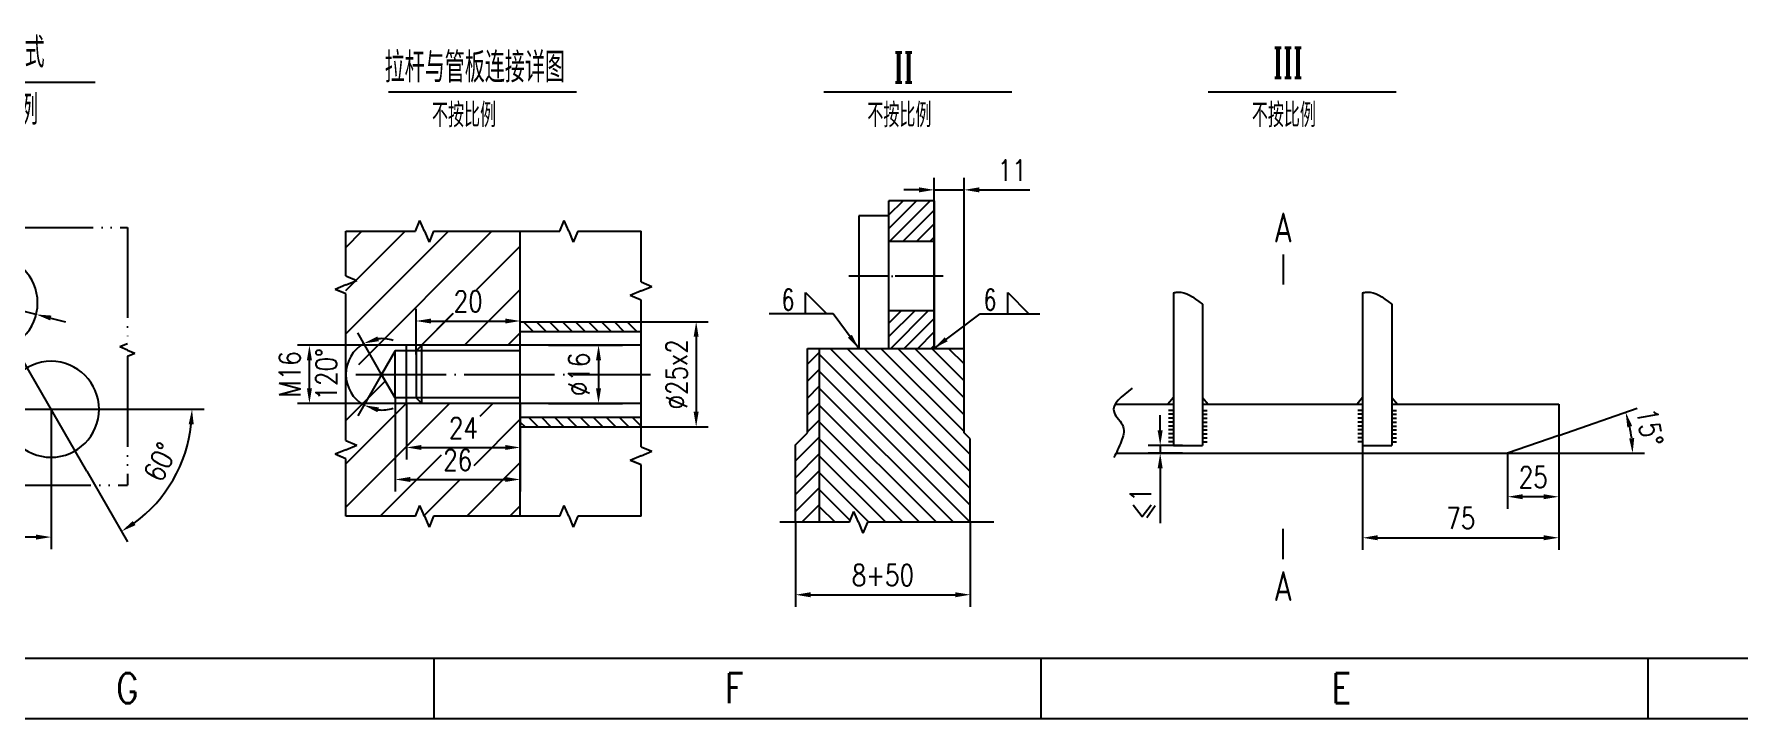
# Model space of a CAD drawing. Header units: millimetres. Extents: x 7948 to 14676, y -8556 to -3804.
# Drawn here: x 9230 to 11493, y -8556 to -7647 of the extents above; entities that cross this region are included whole.
import ezdxf
from ezdxf.enums import TextEntityAlignment as Align

# ---------------------------------------------------------------- set-up
doc = ezdxf.new("R2010")
doc.units = ezdxf.units.MM
doc.header["$LTSCALE"] = 80
for name, pattern in [('1', [0]), ('ACAD_ISO05W100', [34, 24, -3, 0.5, -3, 0.5, -3]), ('DASHDOT-L', [90, 80, -5, 0, -5]), ('DASHDOT-M', [36, 30, -3, 0, -3]), ('DIVIDE-M', [39, 30, -3, 0, -3, 0, -3])]:
    doc.linetypes.add(name, pattern=pattern)
for name, color, linetype in [('5剖面线层', 2, 'Continuous'), ('6文字层', 3, 'Continuous'), ('7', 7, 'Continuous'), ('8符号标注层', 31, 'Continuous'), ('CDR_DEFSET', 7, 'Continuous'), ('CDR_DIM', 7, 'Continuous'), ('CDR_DWG1', 4, 'Continuous'), ('CDR_DWG2', 2, 'Continuous'), ('CDR_DWG3', 1, 'DASHDOT-M'), ('CDR_DWG4', 3, 'DIVIDE-M'), ('CDR_TEXT', 7, 'Continuous'), ('中止线', 3, 'ACAD_ISO05W100'), ('尺寸线', 7, 'Continuous'), ('尺寸线层', 7, 'Continuous')]:
    doc.layers.add(name, color=color, linetype=linetype)
doc.styles.add('HZ', font='ROMANS.shx', dxfattribs={"width": 0.7, "height": 3, "bigfont": 'HZ.shx'})
doc.styles.add('PC_TEXTSTYLE', font='isocp.shx', dxfattribs={"width": 0.8, "bigfont": 'hzfs.shx'})
doc.styles.add('ROMANC', font='romanc', dxfattribs={"bigfont": 'hz'})
doc.styles.add('TH_GBDIM', font='romans.shx', dxfattribs={"width": 0.8, "bigfont": 'gbcbig.shx'})
doc.dimstyles.new('TH_GBDIM', dxfattribs={"dimscale": 8, "dimtxt": 3.5, "dimasz": 2.5, "dimexe": 2, "dimexo": 0, "dimgap": 1.5, "dimtad": 1, "dimdec": 0, "dimzin": 0, "dimdsep": 46, "dimtxsty": 'TH_GBDIM', "dimcen": 2.5, "dimclrd": 256, "dimclre": 256, "dimclrt": 256, "dimadec": 0, "dimazin": 0, "dimtfac": 0.714286, "dimtdec": 0, "dimtmove": 0, "dimatfit": 3, "dimfxl": 0, "dimtzin": 0, "dimlwd": -1, "dimlwe": -1, "dimarcsym": 0})

# ---------------------------------------------------------------- blocks, each defined once
blk = doc.blocks.new('A$C1B375470')
for p, q in [((7578, 0), (0, 0)), ((7578, 0), (18, 0)), ((7578, 0), (18, 0)), ((7578, 0), (18, 0)), ((15138, 0), (7578, 0))]:
    blk.add_line(p, q)
at = {"layer": 'CDR_DWG1', "color": 4}
blk.add_line((14958, 180), (450, 180), dxfattribs=at)
at = {"layer": 'CDR_DWG4', "linetype": 'Continuous'}
for p, q in [((4077, 180), (4077, 0)), ((5890.5, 180), (5890.5, 0)), ((7704, 180), (7704, 0))]:
    blk.add_line(p, q, dxfattribs=at)
at = {"layer": 'CDR_TEXT', "style": 'HZ', "width": 0.8}
for s, p in [('G', (3161.5, 46.9)), ('F', (4975, 46.9)), ('E', (6788.5, 46.9))]:
    blk.add_text(s, height=90, dxfattribs=at).set_placement(p, align=Align.CENTER)
blk = doc.blocks.new('A$C092B31A8')
at = {"layer": '尺寸线层', "xscale": 0.05555555555555555, "yscale": 0.05555555555555555, "zscale": 0.05555555555555555}
blk.add_blockref('A$C1B375470', (0, 0), dxfattribs=at)
blk = doc.blocks.new('*D259')
at = {"layer": 'Defpoints', "color": 0, "ltscale": 0.001}
for p in [(9126.4, -7927), (8995.1, -8145.2), (9344.6, -8145.2), (9299.9, -8227.4), (9395.7, -8265.5)]:
    blk.add_point(p, dxfattribs=at)
at = {"layer": '尺寸线层', "ltscale": 0.001}
for p, q in [((9344.6, -8145.2), (9455.5, -8145.2)), ((9299.9, -8227.4), (9354, -8321.1))]:
    blk.add_line(p, q, dxfattribs=at)
blk.add_arc((9252.4, -8145.2), 187.1, 306.1283, 353.8717, dxfattribs=at)
for points in [[(9435.1, -8165), (9441.8, -8165.4), (9439.5, -8145.2)], [(9364.5, -8299.1), (9360.9, -8293.5), (9346, -8307.2)]]:
    blk.add_solid(points, dxfattribs=at)
at = {"layer": '尺寸线层', "ltscale": 0.001, "insert": (9397.6, -8215.1), "char_height": 28, "attachment_point": 5, "rotation": 64.2907, "style": 'TH_GBDIM'}
blk.add_mtext('60%%D', dxfattribs=at)
blk = doc.blocks.new('*D260')
at = {"layer": 'Defpoints', "color": 0, "ltscale": 0.001}
for p in [(9089.2, -8145.2), (9252.4, -8145.2), (9089.2, -8314.9)]:
    blk.add_point(p, dxfattribs=at)
at = {"layer": '尺寸线层', "ltscale": 0.001}
for p, q in [((9089.2, -8145.2), (9089.2, -8330.9)), ((9252.4, -8145.2), (9252.4, -8330.9)), ((9232.4, -8314.9), (9109.2, -8314.9))]:
    blk.add_line(p, q, dxfattribs=at)
for points in [[(9109.2, -8311.5), (9109.2, -8318.2), (9089.2, -8314.9)], [(9232.4, -8311.5), (9232.4, -8318.2), (9252.4, -8314.9)]]:
    blk.add_solid(points, dxfattribs=at)
at = {"layer": '尺寸线层', "ltscale": 0.001, "insert": (9170.8, -8288.9), "char_height": 28, "attachment_point": 5, "style": 'TH_GBDIM'}
blk.add_mtext('32{}{}', dxfattribs=at)
blk = doc.blocks.new('*D262')
at = {"layer": 'Defpoints', "color": 0, "ltscale": 0.001}
for p in [(9215.3, -7926.9), (8995.1, -8145.2), (9344.6, -8145.2), (8904.7, -8212.4), (9042.2, -8226.7)]:
    blk.add_point(p, dxfattribs=at)
at = {"layer": '尺寸线层', "ltscale": 0.001}
for p, q in [((8995.1, -8145.2), (8876.9, -8145.2)), ((9042.2, -8226.7), (8983.1, -8329.2))]:
    blk.add_line(p, q, dxfattribs=at)
blk.add_arc((9089.2, -8145.2), 196.4, 185.8372, 234.1628, dxfattribs=at)
for points in [[(8890.5, -8165.4), (8897.2, -8165), (8892.9, -8145.2)], [(8976.1, -8301.6), (8972.5, -8307.2), (8991.1, -8315.3)]]:
    blk.add_solid(points, dxfattribs=at)
at = {"layer": '尺寸线层', "ltscale": 0.001, "insert": (8947.3, -8238), "char_height": 28, "attachment_point": 5, "rotation": 303.1621, "style": 'TH_GBDIM'}
blk.add_mtext('60°', dxfattribs=at)
blk = doc.blocks.new('*D261')
at = {"layer": 'Defpoints', "color": 0, "ltscale": 0.001}
for p in [(9109, -7988.6), (9232.7, -8019.3)]:
    blk.add_point(p, dxfattribs=at)
at = {"layer": '尺寸线层', "ltscale": 0.001}
for p, q in [((8887.7, -7958.9), (8989.3, -7958.9)), ((8989.3, -7958.9), (9089.6, -7983.8)), ((9232.7, -8019.3), (9109, -7988.6)), ((9252.1, -8024.1), (9271.5, -8028.9))]:
    blk.add_line(p, q, dxfattribs=at)
for points in [[(9090.4, -7980.5), (9088.8, -7987), (9109, -7988.6)], [(9252.9, -8020.8), (9251.3, -8027.3), (9232.7, -8019.3)]]:
    blk.add_solid(points, dxfattribs=at)
at = {"layer": '尺寸线层', "ltscale": 0.001, "insert": (8932.5, -7932.9), "char_height": 28, "attachment_point": 5, "style": 'TH_GBDIM'}
blk.add_mtext('%%c25X2{}{}', dxfattribs=at)
blk = doc.blocks.new('*D334')
at = {"layer": 'Defpoints', "color": 0, "ltscale": 0.001}
for p in [(9875.4, -8028), (9737, -8072.4), (9875.4, -8079.8)]:
    blk.add_point(p, dxfattribs=at)
at = {"layer": '尺寸线层', "ltscale": 0.001}
for p, q in [((9737, -8072.4), (9737, -8012)), ((9875.4, -8079.8), (9875.4, -8012)), ((9757, -8028), (9855.4, -8028))]:
    blk.add_line(p, q, dxfattribs=at)
for points in [[(9757, -8024.7), (9757, -8031.3), (9737, -8028)], [(9855.4, -8024.7), (9855.4, -8031.3), (9875.4, -8028)]]:
    blk.add_solid(points, dxfattribs=at)
at = {"layer": '尺寸线层', "ltscale": 0.001, "insert": (9806.2, -8002), "char_height": 28, "attachment_point": 5, "style": 'TH_GBDIM'}
blk.add_mtext('20', dxfattribs=at)
blk = doc.blocks.new('*D329')
at = {"layer": 'Defpoints', "color": 0, "ltscale": 0.001}
for p in [(9724.2, -8137.5), (9875.4, -8137.5), (9875.4, -8195.9)]:
    blk.add_point(p, dxfattribs=at)
at = {"layer": '尺寸线层', "ltscale": 0.001}
for p, q in [((9724.2, -8137.5), (9724.2, -8211.9)), ((9875.4, -8137.5), (9875.4, -8211.9)), ((9744.2, -8195.9), (9855.4, -8195.9))]:
    blk.add_line(p, q, dxfattribs=at)
for points in [[(9744.2, -8192.6), (9744.2, -8199.2), (9724.2, -8195.9)], [(9855.4, -8192.6), (9855.4, -8199.2), (9875.4, -8195.9)]]:
    blk.add_solid(points, dxfattribs=at)
at = {"layer": '尺寸线层', "ltscale": 0.001, "insert": (9799.8, -8169.9), "char_height": 28, "attachment_point": 5, "style": 'TH_GBDIM'}
blk.add_mtext('24', dxfattribs=at)
blk = doc.blocks.new('*D330')
at = {"layer": 'Defpoints', "color": 0, "ltscale": 0.001}
for p in [(9709.2, -8129.8), (9875.4, -8195.9), (9875.4, -8238.4)]:
    blk.add_point(p, dxfattribs=at)
at = {"layer": '尺寸线层', "ltscale": 0.001}
for p, q in [((9709.2, -8129.8), (9709.2, -8254.4)), ((9875.4, -8195.9), (9875.4, -8254.4)), ((9729.2, -8238.4), (9855.4, -8238.4))]:
    blk.add_line(p, q, dxfattribs=at)
for points in [[(9729.2, -8235.1), (9729.2, -8241.7), (9709.2, -8238.4)], [(9855.4, -8235.1), (9855.4, -8241.7), (9875.4, -8238.4)]]:
    blk.add_solid(points, dxfattribs=at)
at = {"layer": '尺寸线层', "ltscale": 0.001, "insert": (9792.3, -8212.4), "char_height": 28, "attachment_point": 5, "style": 'TH_GBDIM'}
blk.add_mtext('26{}{}', dxfattribs=at)
blk = doc.blocks.new('*D331')
at = {"layer": 'Defpoints', "color": 0, "ltscale": 0.001}
for p in [(9595.4, -8060), (9749.5, -8060), (9744.5, -8137.5)]:
    blk.add_point(p, dxfattribs=at)
at = {"layer": '尺寸线层', "ltscale": 0.001}
for p, q in [((9749.5, -8060), (9579.4, -8060)), ((9595.4, -8117.5), (9595.4, -8080)), ((9744.5, -8137.5), (9579.4, -8137.5))]:
    blk.add_line(p, q, dxfattribs=at)
for points in [[(9592.1, -8080), (9598.7, -8080), (9595.4, -8060)], [(9592.1, -8117.5), (9598.7, -8117.5), (9595.4, -8137.5)]]:
    blk.add_solid(points, dxfattribs=at)
at = {"layer": '尺寸线层', "ltscale": 0.001, "insert": (9569.4, -8098.8), "char_height": 28, "attachment_point": 5, "rotation": 90, "style": 'TH_GBDIM'}
blk.add_mtext('M16', dxfattribs=at)
blk = doc.blocks.new('*D335')
at = {"layer": 'Defpoints', "color": 0, "ltscale": 0.001}
for p in [(9709.2, -8067.8), (9646.8, -8082.6), (9691.3, -8098.8), (9691.3, -8098.8), (9709.2, -8129.8)]:
    blk.add_point(p, dxfattribs=at)
at = {"layer": '尺寸线层', "ltscale": 0.001}
for q in [(9659.6, -8043.9), (9659.6, -8153.7)]:
    blk.add_line((9691.3, -8098.8), q, dxfattribs=at)
for start, end in [(120, 240), (71.2958, 95.6479), (264.3521, 288.7042)]:
    blk.add_arc((9691.3, -8098.8), 47.4, start, end, dxfattribs=at)
for points in [[(9687.7, -8054.8), (9685.7, -8048.4), (9667.6, -8057.7)], [(9685.7, -8149.1), (9687.7, -8142.8), (9667.6, -8139.8)]]:
    blk.add_solid(points, dxfattribs=at)
at = {"layer": '尺寸线层', "ltscale": 0.001, "insert": (9617.9, -8098.8), "char_height": 28, "attachment_point": 5, "rotation": 90, "style": 'TH_GBDIM'}
blk.add_mtext('120%%d', dxfattribs=at)
blk = doc.blocks.new('*D332')
at = {"layer": 'Defpoints', "color": 0, "ltscale": 0.001}
for p in [(9979.3, -8060), (9979.3, -8137.5), (9979.3, -8137.5)]:
    blk.add_point(p, dxfattribs=at)
at = {"layer": '尺寸线层', "ltscale": 0.001}
for p, q in [((9979.3, -8060), (9963.3, -8060)), ((9979.3, -8080), (9979.3, -8117.5)), ((9979.3, -8137.5), (9963.3, -8137.5))]:
    blk.add_line(p, q, dxfattribs=at)
for points in [[(9975.9, -8080), (9982.6, -8080), (9979.3, -8060)], [(9975.9, -8117.5), (9982.6, -8117.5), (9979.3, -8137.5)]]:
    blk.add_solid(points, dxfattribs=at)
at = {"layer": '尺寸线层', "ltscale": 0.001, "insert": (9953.3, -8098.8), "char_height": 28, "attachment_point": 5, "rotation": 90, "style": 'TH_GBDIM'}
blk.add_mtext('%%C16', dxfattribs=at)
blk = doc.blocks.new('*D333')
at = {"layer": 'Defpoints', "color": 0, "ltscale": 0.001}
for p in [(10035.8, -8029), (10035.8, -8168.5), (10108.9, -8168.5)]:
    blk.add_point(p, dxfattribs=at)
at = {"layer": '尺寸线层', "ltscale": 0.001}
for p, q in [((10035.8, -8029), (10124.9, -8029)), ((10108.9, -8049), (10108.9, -8148.5)), ((10035.8, -8168.5), (10124.9, -8168.5))]:
    blk.add_line(p, q, dxfattribs=at)
for points in [[(10105.5, -8049), (10112.2, -8049), (10108.9, -8029)], [(10105.5, -8148.5), (10112.2, -8148.5), (10108.9, -8168.5)]]:
    blk.add_solid(points, dxfattribs=at)
at = {"layer": '尺寸线层', "ltscale": 0.001, "insert": (10082.9, -8098.8), "char_height": 28, "attachment_point": 5, "rotation": 90, "style": 'TH_GBDIM'}
blk.add_mtext('%%C25x2', dxfattribs=at)
blk = doc.blocks.new('*D357')
at = {"layer": 'Defpoints', "color": 0, "ltscale": 0.001}
for p in [(10993.8, -8193.2), (11254.3, -8179.9), (11254.3, -8315.8)]:
    blk.add_point(p, dxfattribs=at)
at = {"layer": '尺寸线', "ltscale": 0.001}
for p, q in [((10993.8, -8193.2), (10993.8, -8331.8)), ((11254.3, -8179.9), (11254.3, -8331.8)), ((11013.8, -8315.8), (11234.3, -8315.8))]:
    blk.add_line(p, q, dxfattribs=at)
for points in [[(11013.8, -8312.4), (11013.8, -8319.1), (10993.8, -8315.8)], [(11234.3, -8312.4), (11234.3, -8319.1), (11254.3, -8315.8)]]:
    blk.add_solid(points, dxfattribs=at)
at = {"layer": '尺寸线', "ltscale": 0.001, "insert": (11124.1, -8289.8), "char_height": 28, "attachment_point": 5, "style": 'TH_GBDIM'}
blk.add_mtext('75{}{}', dxfattribs=at)
blk = doc.blocks.new('*D358')
at = {"layer": 'Defpoints', "color": 0, "ltscale": 0.001}
for p in [(11254.3, -8179.9), (11186.2, -8203.6), (11186.2, -8261.3)]:
    blk.add_point(p, dxfattribs=at)
at = {"layer": '尺寸线', "ltscale": 0.001}
for p, q in [((11254.3, -8179.9), (11254.3, -8277.3)), ((11186.2, -8203.6), (11186.2, -8277.3)), ((11234.3, -8261.3), (11206.2, -8261.3))]:
    blk.add_line(p, q, dxfattribs=at)
for points in [[(11206.2, -8258), (11206.2, -8264.6), (11186.2, -8261.3)], [(11234.3, -8258), (11234.3, -8264.6), (11254.3, -8261.3)]]:
    blk.add_solid(points, dxfattribs=at)
at = {"layer": '尺寸线', "ltscale": 0.001, "insert": (11220.3, -8235.3), "char_height": 28, "attachment_point": 5, "style": 'TH_GBDIM'}
blk.add_mtext('25{}{}', dxfattribs=at)
blk = doc.blocks.new('*D359')
at = {"layer": 'Defpoints', "color": 0, "ltscale": 0.001}
for p in [(11254.3, -8179.9), (11351.2, -8185.1), (10666.3, -8203.6), (11186.2, -8203.6), (11186.2, -8203.6)]:
    blk.add_point(p, dxfattribs=at)
at = {"layer": '尺寸线', "ltscale": 0.001}
for p, q in [((11254.3, -8179.9), (11358.1, -8143.8)), ((11186.2, -8203.6), (11368.2, -8203.6))]:
    blk.add_line(p, q, dxfattribs=at)
blk.add_arc((11186.2, -8203.6), 166, 6.907, 12.2675, dxfattribs=at)
for points in [[(11345.2, -8169.2), (11351.7, -8167.4), (11343, -8149.1)], [(11354.4, -8183.4), (11347.7, -8183.8), (11352.2, -8203.6)]]:
    blk.add_solid(points, dxfattribs=at)
at = {"layer": '尺寸线', "ltscale": 0.001, "insert": (11375, -8168.7), "char_height": 28, "attachment_point": 5, "rotation": 280.4676, "style": 'TH_GBDIM'}
blk.add_mtext('15%%d{}{}', dxfattribs=at)
blk = doc.blocks.new('*D373')
at = {"layer": 'Defpoints', "color": 0, "ltscale": 0.001}
for p in [(10754.5, -8193.2), (10725, -8203.6), (10754.5, -8203.6)]:
    blk.add_point(p, dxfattribs=at)
at = {"layer": '尺寸线', "ltscale": 0.001}
for p, q in [((10725, -8173.2), (10725, -8153.2)), ((10754.5, -8193.2), (10709, -8193.2)), ((10725, -8193.2), (10725, -8203.6)), ((10754.5, -8203.6), (10709, -8203.6)), ((10725, -8223.6), (10725, -8296.5))]:
    blk.add_line(p, q, dxfattribs=at)
for points in [[(10721.6, -8173.2), (10728.3, -8173.2), (10725, -8193.2)], [(10721.6, -8223.6), (10728.3, -8223.6), (10725, -8203.6)]]:
    blk.add_solid(points, dxfattribs=at)
at = {"layer": '尺寸线', "ltscale": 0.001, "insert": (10699, -8270.1), "char_height": 28, "attachment_point": 5, "rotation": 90, "style": 'TH_GBDIM'}
blk.add_mtext('<1{}{}', dxfattribs=at)
blk = doc.blocks.new('*D408')
at = {"layer": 'Defpoints', "color": 0, "ltscale": 0.001}
for p in [(10464.8, -7853.9), (10424.8, -8064.3), (10464.8, -8064.3)]:
    blk.add_point(p, dxfattribs=at)
at = {"layer": '尺寸线层', "ltscale": 0.001}
for p, q in [((10404.8, -7853.9), (10384.8, -7853.9)), ((10424.8, -8064.3), (10424.8, -7837.9)), ((10424.8, -7853.9), (10464.8, -7853.9)), ((10464.8, -8064.3), (10464.8, -7837.9)), ((10484.8, -7853.9), (10552.1, -7853.9))]:
    blk.add_line(p, q, dxfattribs=at)
for points in [[(10404.8, -7850.5), (10404.8, -7857.2), (10424.8, -7853.9)], [(10484.8, -7850.5), (10484.8, -7857.2), (10464.8, -7853.9)]]:
    blk.add_solid(points, dxfattribs=at)
at = {"layer": '尺寸线层', "ltscale": 0.001, "insert": (10528.4, -7827.9), "char_height": 28, "attachment_point": 5, "style": 'TH_GBDIM'}
blk.add_mtext('11{}{}', dxfattribs=at)
blk = doc.blocks.new('*D429')
at = {"layer": 'Defpoints', "color": 0, "ltscale": 0.001}
for p in [(10240.8, -8295.2), (10472.8, -8295.2), (10472.8, -8391.4)]:
    blk.add_point(p, dxfattribs=at)
at = {"layer": '尺寸线层', "ltscale": 0.001}
for p, q in [((10240.8, -8295.2), (10240.8, -8407.4)), ((10472.8, -8295.2), (10472.8, -8407.4)), ((10260.8, -8391.4), (10452.8, -8391.4))]:
    blk.add_line(p, q, dxfattribs=at)
for points in [[(10260.8, -8388.1), (10260.8, -8394.8), (10240.8, -8391.4)], [(10452.8, -8388.1), (10452.8, -8394.8), (10472.8, -8391.4)]]:
    blk.add_solid(points, dxfattribs=at)
at = {"layer": '尺寸线层', "ltscale": 0.001, "insert": (10356.8, -8365.4), "char_height": 28, "attachment_point": 5, "style": 'TH_GBDIM'}
blk.add_mtext('8+50{}{}', dxfattribs=at)

msp = doc.modelspace()

# ---------------------------------------------------------------- hatches: boundary and pattern name
at = {"layer": '5剖面线层', "ltscale": 0.001}
h = msp.add_hatch(dxfattribs=at)
h.set_pattern_fill('ANSI31', color=256, scale=4, style=0)
h.set_pattern_definition([(45, (10102.426, 9990.706), (-8.980256, 8.980256), [])])
h.paths.add_polyline_path([(10424.8, -7868.3), (10364.8, -7868.3), (10364.8, -7922.3), (10424.8, -7922.3)])
h.paths.add_polyline_path([(10424.8, -8014.3), (10364.8, -8014.3), (10364.8, -8064.3), (10424.8, -8064.3)])
h = msp.add_hatch(dxfattribs=at)
h.set_pattern_fill('ANSI31', color=256, scale=5, style=0)
h.paths.add_polyline_path([(10272.8, -8064.3), (10256.8, -8064.3), (10256.8, -8176.3), (10240.8, -8192.3), (10240.8, -8295.2), (10272.8, -8295.2)])
h = msp.add_hatch(dxfattribs=at)
h.set_pattern_fill('ANSI31', color=256, scale=5, angle=90, style=0)
h.paths.add_polyline_path([(10464.8, -8064.3), (10272.8, -8064.3), (10272.8, -8295.2), (10312.3, -8295.2), (10318.3, -8280.8), (10324.4, -8295.2), (10330.4, -8309.7), (10336.4, -8295.2), (10472.8, -8295.2), (10472.8, -8184.3), (10464.8, -8176.3)])
at = {"layer": 'CDR_DIM'}
h = msp.add_hatch(dxfattribs=at)
h.set_pattern_fill('ANSI31', color=256, scale=0.540667, angle=90, style=0)
h.set_pattern_definition([(135, (4588.657, -14058.004), (-8.601953, -8.601953), [])])
h.paths.add_polyline_path([(10035.8, -8041.8), (10035.8, -8029), (9875.4, -8029), (9875.4, -8041.8)])
h.paths.add_polyline_path([(10035.8, -8168.5), (10035.8, -8155.8), (9875.4, -8155.8), (9875.4, -8168.5)])

# ---------------------------------------------------------------- linework, layer by layer
at = {"color": 7, "linetype": 'Continuous'}
for p, q in [((9036.3, -7711.1), (9311, -7711.1)), ((9875.4, -8067.8), (9737, -8067.8)), ((9875.4, -8129.8), (9737, -8129.8))]:
    msp.add_line(p, q, dxfattribs=at)
for p, q in [((9700.4, -7723.9), (9949.9, -7723.9)), ((10278.4, -7723.9), (10527.8, -7723.9)), ((10788.9, -7723.9), (11038.4, -7723.9))]:
    msp.add_line(p, q)
at = {"color": 4, "linetype": 'Continuous'}
for p, q in [((9875.4, -8060), (9875.4, -7908.9)), ((9875.4, -8029), (10035.8, -8029)), ((9875.4, -8041.8), (10035.8, -8041.8)), ((9709.2, -8067.8), (9691.3, -8098.8)), ((9737, -8067.8), (9709.2, -8067.8)), ((9709.2, -8129.8), (9709.2, -8067.8)), ((9724.2, -8137.5), (9724.2, -8060.2)), ((9744.5, -8060), (9737, -8067.8)), ((9737, -8067.8), (9737, -8129.8)), ((10035.8, -8060), (9744.5, -8060)), ((9744.5, -8137.5), (9744.5, -8060)), ((9875.4, -8137.5), (9875.4, -8060)), ((9709.2, -8129.8), (9691.3, -8098.8)), ((9737, -8129.8), (9709.2, -8129.8)), ((10035.8, -8137.5), (9724.2, -8137.5)), ((9744.7, -8137.4), (9737, -8129.8)), ((9875.4, -8287.2), (9875.4, -8137.5)), ((9875.4, -8155.8), (10035.8, -8155.8)), ((9875.4, -8168.5), (10035.8, -8168.5))]:
    msp.add_line(p, q, dxfattribs=at)
for centre, start, end in [((9170.8, -8003.9), 270, 90), ((9252.4, -8145.2), 90, 270), ((9252.4, -8145.2), 270, 90)]:
    msp.add_arc(centre, 63.7, start, end, dxfattribs=at)
at = {"layer": '7'}
for p, q in [((9744.5, -8060), (9724.2, -8060)), ((9744.5, -8137.5), (9737, -8137.5))]:
    msp.add_line(p, q, dxfattribs=at)
at = {"layer": '8符号标注层', "color": 7, "ltscale": 0.001}
for p, q in [((10888.4, -7939.7), (10888.4, -7979.7)), ((10888.4, -8344.1), (10888.4, -8304.1))]:
    msp.add_line(p, q, dxfattribs=at)
at = {"layer": 'CDR_DEFSET'}
for p, q in [((9643.9, -7930.2), (9665.2, -7908.9)), ((9643.9, -7987.6), (9722.7, -7908.9)), ((9643.9, -8045.1), (9780.2, -7908.9)), ((9660.9, -8085.6), (9837.6, -7908.9)), ((9817.7, -7986.3), (9875.4, -7928.5)), ((9801.4, -8060), (9875.4, -7986)), ((9744, -8060), (9786.5, -8017.5)), ((9744, -8060), (9785.9, -8018.1)), ((9858.9, -8060), (9875.4, -8043.5)), ((9643.9, -8160), (9696.4, -8107.6)), ((9643.9, -8217.5), (9724.2, -8137.2)), ((9643.9, -8275), (9781.4, -8137.5)), ((9822, -8154.4), (9838.9, -8137.5)), ((9814.1, -8219.8), (9875.4, -8158.4)), ((9689.2, -8287.2), (9770.6, -8205.8)), ((9804.2, -8287.2), (9875.4, -8215.9)), ((9746.7, -8287.2), (9796, -8237.9)), ((9861.6, -8287.2), (9875.4, -8273.4))]:
    msp.add_line(p, q, dxfattribs=at)
at = {"layer": 'CDR_DIM'}
for p, q in [((9912.9, -8060), (10011.3, -8060)), ((9912.9, -8137.5), (10011.3, -8137.5)), ((9875.4, -8176.8), (9875.4, -8237.6)), ((9875.4, -8245.8), (9875.4, -8253.2))]:
    msp.add_line(p, q, dxfattribs=at)
at = {"layer": 'CDR_DWG1'}
for p, q in [((10424.8, -7868.3), (10364.8, -7868.3)), ((10364.8, -8064.3), (10364.8, -7868.3)), ((10424.8, -7868.3), (10424.8, -8064.3)), ((10324.8, -7888.3), (10324.8, -8064.3)), ((10364.8, -7888.3), (10324.8, -7888.3)), ((10424.8, -7880.3), (10424.8, -8064.3)), ((10424.8, -7888.3), (10424.8, -8064.3)), ((10424.8, -7922.3), (10364.8, -7922.3)), ((10742.5, -7990.4), (10742.5, -8193.2)), ((10781.2, -8005.8), (10781.2, -8193.2)), ((10993.8, -7990.4), (10993.8, -8193.2)), ((11032.6, -8005.8), (11032.6, -8193.2)), ((10424.8, -8014.3), (10364.8, -8014.3)), ((10256.8, -8176.3), (10256.8, -8064.3)), ((10256.8, -8064.3), (10464.8, -8064.3)), ((10272.8, -8295.2), (10272.8, -8064.3)), ((10464.8, -8176.3), (10464.8, -8064.3)), ((10665.4, -8138.5), (10742.5, -8138.5)), ((10742.5, -8129.6), (10735.1, -8138.5)), ((10781.2, -8129.6), (10788.7, -8138.5)), ((10781.2, -8138.5), (10993.8, -8138.5)), ((10993.8, -8129.6), (10986.4, -8138.5)), ((11032.6, -8129.6), (11040, -8138.5)), ((11032.6, -8138.5), (11254.3, -8138.5)), ((11254.3, -8138.5), (11254.3, -8179.9)), ((10240.8, -8192.3), (10256.8, -8176.3)), ((10240.8, -8295.2), (10240.8, -8192.3)), ((10472.8, -8184.3), (10464.8, -8176.3)), ((10472.8, -8295.2), (10472.8, -8184.3)), ((10742.5, -8193.2), (10781.2, -8193.2)), ((10993.8, -8193.2), (11032.6, -8193.2)), ((11254.3, -8179.9), (11186.2, -8203.6)), ((10666.3, -8203.6), (11186.2, -8203.6))]:
    msp.add_line(p, q, dxfattribs=at)
at = {"layer": 'CDR_DWG2', "ltscale": 0.001}
for p, q in [((10254.2, -8018.3), (10254.2, -7990.3)), ((10254.2, -7990.3), (10282.2, -8018.3)), ((10522.6, -8018.3), (10522.6, -7990.3)), ((10522.6, -7990.3), (10550.6, -8018.3))]:
    msp.add_line(p, q, dxfattribs=at)
at = {"layer": 'CDR_DWG3', "linetype": 'DASHDOT-L'}
for p, q in [((9299.9, -8227.4), (9126.4, -7927)), ((8995.1, -8145.2), (9344.6, -8145.2))]:
    msp.add_line(p, q, dxfattribs=at)
at = {"layer": 'CDR_DWG3', "linetype": 'DASHDOT-L', "ltscale": 0.01}
msp.add_line((10437, -7968.3), (10311.7, -7968.3), dxfattribs=at)
at = {"layer": 'CDR_DWG3', "ltscale": 0.05}
msp.add_line((9656.9, -8098.8), (10048.1, -8098.8), dxfattribs=at)
at = {"layer": 'CDR_DWG4'}
for p, q in [((9736.1, -7908.9), (9742.2, -7894.5)), ((9748.2, -7908.9), (9742.2, -7894.5)), ((9927.7, -7908.9), (9933.7, -7894.5)), ((9939.8, -7908.9), (9933.7, -7894.5)), ((9748.2, -7908.9), (9754.2, -7923.3)), ((9760.3, -7908.9), (9754.2, -7923.3)), ((9939.8, -7908.9), (9945.8, -7923.3)), ((9951.8, -7908.9), (9945.8, -7923.3)), ((9643.9, -7980), (9629.5, -7986)), ((9643.9, -7992.1), (9629.5, -7986)), ((9643.9, -7992.1), (9632.4, -7987.2)), ((9643.9, -7967.9), (9658.3, -7974)), ((9643.9, -7980), (9658.3, -7974)), ((10035.8, -7988.1), (10021.4, -7994.2)), ((10035.8, -7976.1), (10050.2, -7982.1)), ((10035.8, -7988.1), (10050.2, -7982.1)), ((10035.8, -8000.2), (10021.4, -7994.2)), ((10035.8, -8000.2), (10024.3, -7995.4)), ((9353.8, -8058.3), (9343.9, -8062.5)), ((9353.8, -8066.6), (9343.9, -8062.5)), ((9353.8, -8066.6), (9363.6, -8070.7)), ((9353.8, -8074.9), (9363.6, -8070.7)), ((9643.9, -8186.8), (9658.3, -8192.9)), ((9643.9, -8198.9), (9658.3, -8192.9)), ((9643.9, -8198.9), (9629.5, -8204.9)), ((9643.9, -8211), (9629.5, -8204.9)), ((9643.9, -8211), (9632.4, -8206.1)), ((10035.8, -8207), (10021.4, -8213.1)), ((10035.8, -8219.1), (10021.4, -8213.1)), ((10035.8, -8219.1), (10024.3, -8214.3)), ((10035.8, -8195), (10050.2, -8201)), ((10035.8, -8207), (10050.2, -8201)), ((9736.1, -8287.2), (9742.2, -8272.8)), ((9748.2, -8287.2), (9742.2, -8272.8)), ((9927.7, -8287.2), (9933.7, -8272.8)), ((9939.8, -8287.2), (9933.7, -8272.8)), ((10312.3, -8295.2), (10318.3, -8280.8)), ((10324.4, -8295.2), (10318.3, -8280.8)), ((9748.2, -8287.2), (9754.2, -8301.6)), ((9760.3, -8287.2), (9754.2, -8301.6)), ((9939.8, -8287.2), (9945.8, -8301.6)), ((9951.8, -8287.2), (9945.8, -8301.6)), ((10324.4, -8295.2), (10330.4, -8309.7)), ((10336.4, -8295.2), (10330.4, -8309.7))]:
    msp.add_line(p, q, dxfattribs=at)
at = {"layer": 'CDR_DWG4', "color": 3, "ltscale": 0.05}
for p, q in [((9188.1, -7903.8), (9353.8, -7903.8)), ((9353.8, -7903.8), (9353.8, -8058.3)), ((9353.8, -8074.9), (9353.8, -8246)), ((9185.2, -8246), (9353.8, -8246))]:
    msp.add_line(p, q, dxfattribs=at)
at = {"layer": 'CDR_DWG4', "ltscale": 5}
for p, q in [((9643.9, -7967.9), (9643.9, -7908.9)), ((9643.9, -7908.9), (9736.1, -7908.9)), ((9760.3, -7908.9), (9927.7, -7908.9)), ((9951.8, -7908.9), (10035.8, -7908.9)), ((10035.8, -7976.1), (10035.8, -7908.9)), ((9643.9, -8186.8), (9643.9, -7992.1)), ((10035.8, -8195), (10035.8, -8000.2)), ((9643.9, -8287.2), (9643.9, -8211)), ((10035.8, -8287.2), (10035.8, -8219.1)), ((9736.1, -8287.2), (9643.9, -8287.2)), ((9927.7, -8287.2), (9760.3, -8287.2)), ((10035.8, -8287.2), (9951.8, -8287.2)), ((10312.3, -8295.2), (10220.1, -8295.2)), ((10503.9, -8295.2), (10336.4, -8295.2))]:
    msp.add_line(p, q, dxfattribs=at)
at = {"layer": '中止线', "ltscale": 5}
msp.add_line((9760.3, -7908.9), (9772.9, -7908.9), dxfattribs=at)
at = {"layer": '尺寸线', "ltscale": 0.001}
for p, q in [((10742.5, -8146.6), (10736.2, -8146.6)), ((10781.2, -8146.6), (10787.5, -8146.6)), ((10993.8, -8146.6), (10987.6, -8146.6)), ((11032.6, -8146.6), (11038.8, -8146.6)), ((10742.5, -8151.8), (10736.2, -8151.8)), ((10742.5, -8157), (10736.2, -8157)), ((10742.5, -8162.2), (10736.2, -8162.2)), ((10742.5, -8167.4), (10736.2, -8167.4)), ((10781.2, -8151.8), (10787.5, -8151.8)), ((10781.2, -8157), (10787.5, -8157)), ((10781.2, -8162.2), (10787.5, -8162.2)), ((10781.2, -8167.4), (10787.5, -8167.4)), ((10993.8, -8151.8), (10987.6, -8151.8)), ((10993.8, -8157), (10987.6, -8157)), ((10993.8, -8162.2), (10987.6, -8162.2)), ((10993.8, -8167.4), (10987.6, -8167.4)), ((11032.6, -8151.8), (11038.8, -8151.8)), ((11032.6, -8157), (11038.8, -8157)), ((11032.6, -8162.2), (11038.8, -8162.2)), ((11032.6, -8167.4), (11038.8, -8167.4)), ((10742.5, -8172.7), (10736.2, -8172.7)), ((10742.5, -8177.9), (10736.2, -8177.9)), ((10742.5, -8183.1), (10736.2, -8183.1)), ((10742.5, -8188.3), (10736.2, -8188.3)), ((10781.2, -8172.7), (10787.5, -8172.7)), ((10781.2, -8177.9), (10787.5, -8177.9)), ((10781.2, -8183.1), (10787.5, -8183.1)), ((10781.2, -8188.3), (10787.5, -8188.3)), ((10993.8, -8172.7), (10987.6, -8172.7)), ((10993.8, -8177.9), (10987.6, -8177.9)), ((10993.8, -8183.1), (10987.6, -8183.1)), ((10993.8, -8188.3), (10987.6, -8188.3)), ((11032.6, -8172.7), (11038.8, -8172.7)), ((11032.6, -8177.9), (11038.8, -8177.9)), ((11032.6, -8183.1), (11038.8, -8183.1)), ((11032.6, -8188.3), (11038.8, -8188.3)), ((10718.3, -8273.3), (10707.2, -8289.4))]:
    msp.add_line(p, q, dxfattribs=at)
for points in [[(10742.5, -7990.4), (10744.2, -7990.1), (10760.5, -7987.9), (10766.7, -7995.8), (10781.2, -8005.8)], [(10993.8, -7990.4), (10995.6, -7990.1), (11011.8, -7987.9), (11018.1, -7995.8), (11032.6, -8005.8)]]:
    msp.add_open_spline(points, degree=3, knots=[55.448588, 55.448588, 55.448588, 55.448588, 61.286184, 110.471152, 110.471152, 110.471152, 110.471152], dxfattribs=at)
msp.add_spline([(10688, -8117.2), (10663.8, -8149.2), (10675.9, -8168.6), (10673.2, -8187.9), (10663.5, -8209.3)], degree=3, dxfattribs=at)

# ---------------------------------------------------------------- block references
at = {"layer": '尺寸线层', "xscale": 8, "yscale": 8, "zscale": 8}
msp.add_blockref('A$C092B31A8', (7948.5, -8556.3), dxfattribs=at)

# ---------------------------------------------------------------- texts
at = {"color": 7, "linetype": 'Continuous', "style": 'HZ', "width": 0.7}
for s, p in [('管子排列形式', (9084.2, -7691.4)), ('不 按 比 例', (9071.2, -7767.7))]:
    msp.add_text(s, height=40, dxfattribs=at).set_placement(p)
at = {"color": 7, "linetype": '1', "width": 0.7}
for s, height, style, p in [('拉杆与管板连接详图', 40, 'ROMANC', (9695.3, -7711.3)), ('II', 40, 'ROMANC', (10371.2, -7711.3)), ('III', 40, 'ROMANC', (10874.9, -7705.1)), ('不按比例', 32, 'HZ', (9758.2, -7770.7)), ('不按比例', 32, 'HZ', (10336.2, -7770.7)), ('不按比例', 32, 'HZ', (10846.7, -7770.7))]:
    msp.add_text(s, height=height, dxfattribs=dict(at, style=style)).set_placement(p)
at = {"layer": '6文字层', "ltscale": 0.001, "char_height": 39.6, "style": 'PC_TEXTSTYLE'}
for insert, attachment_point in [((10888.4, -7923.7), 8), ((10888.4, -8360.1), 2)]:
    msp.add_mtext('A', dxfattribs=dict(at, insert=insert, attachment_point=attachment_point))
at = {"layer": '尺寸线层', "ltscale": 0.001, "style": 'HZ', "width": 0.7}
for p in [(10222.3, -8013.8), (10490.7, -8013.8)]:
    msp.add_text('6', height=28, dxfattribs=at).set_placement(p)

# ---------------------------------------------------------------- dimensions: what is measured, and where the dimension line sits
at = {"layer": '尺寸线', "ltscale": 0.001}
dim = msp.add_angular_dim_2l(base=(11351.2, -8185.1), line1=((10666.3, -8203.6), (11186.2, -8203.6)), line2=((11254.3, -8179.9), (11186.2, -8203.6)), text='15%%d{}{}', dimstyle='TH_GBDIM', override={"dimgap": 1.5, "dimtad": 1, "dimjust": 0, "dimse1": 0, "dimse2": 0, "dimsd1": 0, "dimsd2": 0, "dimadec": 0}, dxfattribs=at)
dim.commit()
dim.dimension.update_dxf_attribs({"geometry": '*D359', "text_midpoint": (11349.5, -8173.4), "dimtype": 162})
dim = msp.add_linear_dim(base=(10725, -8203.6), p1=(10754.5, -8193.2), p2=(10754.5, -8203.6), angle=90, text='<1{}{}', dimstyle='TH_GBDIM', override={"dimgap": 1.5, "dimtad": 1, "dimjust": 0, "dimdec": 0, "dimlfac": 1, "dimse1": 0, "dimse2": 0, "dimsd1": 0, "dimsd2": 0}, dxfattribs=at)
dim.commit()
dim.dimension.update_dxf_attribs({"geometry": '*D373', "text_midpoint": (10699, -8270.1)})
for base, p1, p2, text, picture, middle in [((11254.3, -8315.8), (10993.8, -8193.2), (11254.3, -8179.9), '75{}{}', '*D357', (11124.1, -8289.8)), ((11186.2, -8261.3), (11254.3, -8179.9), (11186.2, -8203.6), '25{}{}', '*D358', (11220.3, -8235.3))]:
    dim = msp.add_linear_dim(base=base, p1=p1, p2=p2, text=text, dimstyle='TH_GBDIM', override={"dimgap": 1.5, "dimtad": 1, "dimjust": 0, "dimdec": 0, "dimlfac": 1, "dimse1": 0, "dimse2": 0, "dimsd1": 0, "dimsd2": 0}, dxfattribs=at)
    dim.commit()
    dim.dimension.update_dxf_attribs({"geometry": picture, "text_midpoint": middle})
at = {"layer": '尺寸线层', "ltscale": 0.001}
for base, p1, p2, text, picture, middle in [((10464.8, -7853.9), (10424.8, -8064.3), (10464.8, -8064.3), '11{}{}', '*D408', (10528.4, -7827.9)), ((9089.2, -8314.9), (9252.4, -8145.2), (9089.2, -8145.2), '32{}{}', '*D260', (9170.8, -8288.9)), ((9875.4, -8238.4), (9709.2, -8129.8), (9875.4, -8195.9), '26{}{}', '*D330', (9792.3, -8212.4)), ((10472.8, -8391.4), (10240.8, -8295.2), (10472.8, -8295.2), '8+50{}{}', '*D429', (10356.8, -8365.4))]:
    dim = msp.add_linear_dim(base=base, p1=p1, p2=p2, text=text, dimstyle='TH_GBDIM', override={"dimgap": 1.5, "dimtad": 1, "dimjust": 0, "dimdec": 0, "dimlfac": 1, "dimse1": 0, "dimse2": 0, "dimsd1": 0, "dimsd2": 0}, dxfattribs=at)
    dim.commit()
    dim.dimension.update_dxf_attribs({"geometry": picture, "text_midpoint": middle})
dim = msp.add_diameter_dim_2p(p1=(9232.7, -8019.3), p2=(9109, -7988.6), text='%%c25X2{}{}', dimstyle='TH_GBDIM', override={"dimgap": 1.5, "dimtad": 1, "dimjust": 0, "dimtih": 0, "dimtoh": 1, "dimdec": 0, "dimlfac": 1, "dimse1": 0, "dimse2": 0, "dimsd1": 0, "dimsd2": 0, "dimtix": 0, "dimtofl": 1, "dimatfit": 3}, dxfattribs=at)
dim.commit()
dim.dimension.update_dxf_attribs({"geometry": '*D261', "text_midpoint": (8989.3, -7958.9), "dimtype": 163})
dim = msp.add_angular_dim_2l(base=(8904.7, -8212.4), line1=((8995.1, -8145.2), (9344.6, -8145.2)), line2=((9042.2, -8226.7), (9215.3, -7926.9)), dimstyle='TH_GBDIM', dxfattribs=at)
dim.commit()
dim.dimension.update_dxf_attribs({"geometry": '*D262', "text_midpoint": (8924.8, -8252.7), "dimtype": 162})
dim = msp.add_angular_dim_2l(base=(9395.7, -8265.5), line1=((8995.1, -8145.2), (9344.6, -8145.2)), line2=((9299.9, -8227.4), (9126.4, -7927)), text='60%%D', dimstyle='TH_GBDIM', dxfattribs=at)
dim.commit()
dim.dimension.update_dxf_attribs({"geometry": '*D259', "text_midpoint": (9421, -8226.4), "dimtype": 162})
for base, p1, p2, text, picture, middle in [((9875.4, -8028), (9737, -8072.4), (9875.4, -8079.8), '20', '*D334', (9806.2, -8002)), ((9875.4, -8195.9), (9724.2, -8137.5), (9875.4, -8137.5), '24', '*D329', (9799.8, -8169.9))]:
    dim = msp.add_linear_dim(base=base, p1=p1, p2=p2, text=text, dimstyle='TH_GBDIM', dxfattribs=at)
    dim.commit()
    dim.dimension.update_dxf_attribs({"geometry": picture, "text_midpoint": middle})
for base, p1, p2, text, picture, middle in [((10108.9, -8168.5), (10035.8, -8029), (10035.8, -8168.5), '%%C25x2', '*D333', (10082.9, -8098.8)), ((9595.4, -8060), (9744.5, -8137.5), (9749.5, -8060), 'M16', '*D331', (9569.4, -8098.8)), ((9979.3, -8137.5), (9979.3, -8060), (9979.3, -8137.5), '%%C16', '*D332', (9953.3, -8098.8))]:
    dim = msp.add_linear_dim(base=base, p1=p1, p2=p2, angle=90, text=text, dimstyle='TH_GBDIM', dxfattribs=at)
    dim.commit()
    dim.dimension.update_dxf_attribs({"geometry": picture, "text_midpoint": middle})
dim = msp.add_angular_dim_2l(base=(9646.8, -8082.6), line1=((9709.2, -8129.8), (9691.3, -8098.8)), line2=((9709.2, -8067.8), (9691.3, -8098.8)), text='120%%d', dimstyle='TH_GBDIM', dxfattribs=at)
dim.commit()
dim.dimension.update_dxf_attribs({"geometry": '*D335', "text_midpoint": (9617.9, -8098.8)})

# ---------------------------------------------------------------- leaders
at = {"layer": 'CDR_DWG2', "ltscale": 0.001}
for points in [[(10324.8, -8064.3), (10290.7, -8018.3), (10206, -8018.3)], [(10424.8, -8064.3), (10485.9, -8018.3), (10565.4, -8018.3)]]:
    msp.add_leader(points, dimstyle='TH_GBDIM', override={"dimgap": 1.5, "dimtad": 0}, dxfattribs=at)

doc.saveas('drawing.dxf')
